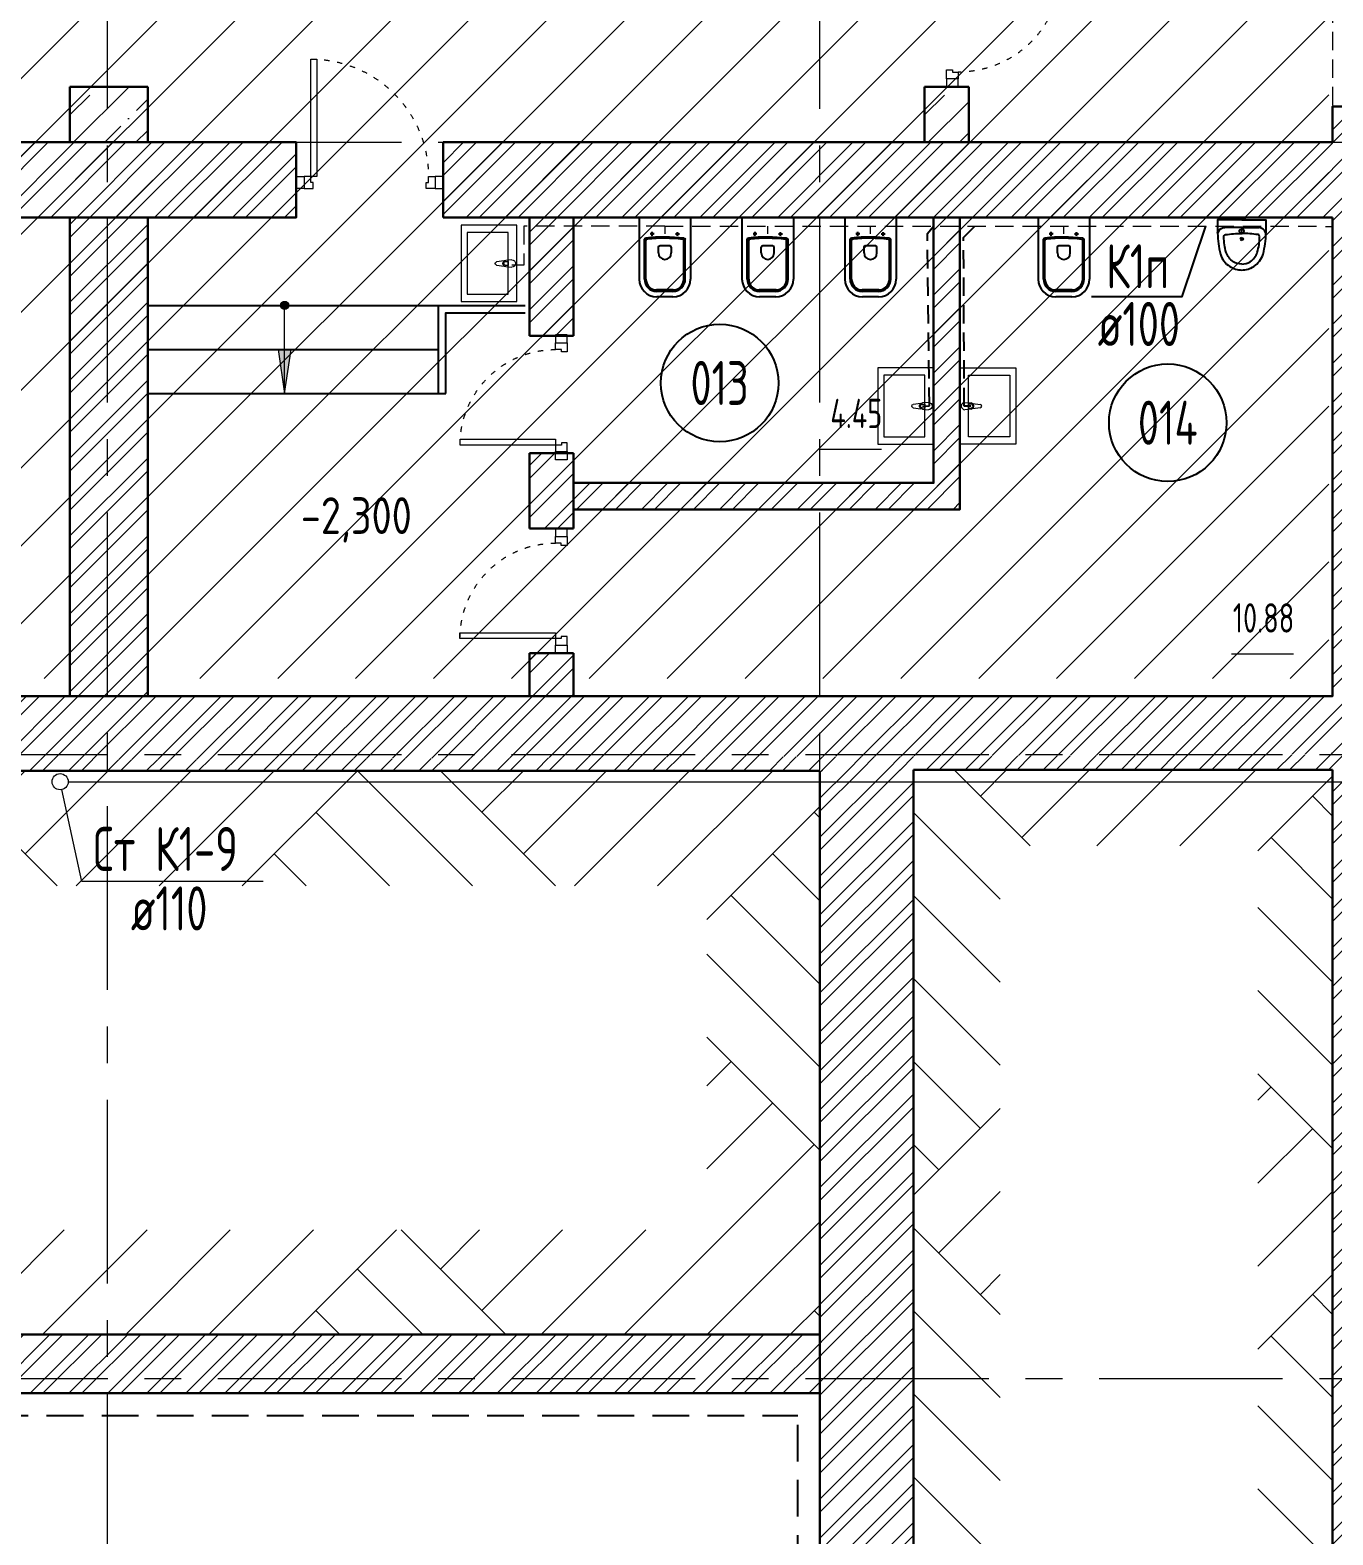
# Model space of a CAD drawing. Header units: millimetres. Extents: x -8689834 to 9419935, y -117443 to 166298.
# Drawn here: x -304585 to -295714, y 65681 to 75930 of the extents above; entities that cross this region are included whole.
import ezdxf
from ezdxf import colors
from ezdxf.entities.mleader import LeaderData, LeaderLine
from ezdxf.enums import TextEntityAlignment as Align
from ezdxf.math import Vec2, Vec3

# ---------------------------------------------------------------- set-up
doc = ezdxf.new("R2010")
doc.units = ezdxf.units.MM
doc.header["$MEASUREMENT"] = 0
for name, pattern in [('01_base$0$DASHED2', [0.375, 0.25, -0.125]), ('ACAD_ISO03W100', [30, 12, -18]), ('CENTER', [2, 1.25, -0.25, 0.25, -0.25]), ('TRATTEGGIATA', [0.75, 0.5, -0.25])]:
    doc.linetypes.add(name, pattern=pattern)
doc.layers.get('0').update_dxf_attribs({"color": 250, "lineweight": 9})
for name, color, linetype, lineweight in [('!!!_АР_перегородки блоки', 7, 'Continuous', 5), ('1 этаж тонкие линии!', 250, 'Continuous', 0), ('_0', 250, 'Continuous', 9), ('АР_Двери', 175, 'Continuous', 18), ('АР_Лестницы', 250, 'Continuous', 15), ('АР_Маркер экспликации', 239, 'Continuous', 13), ('АР_МосжилНии_Стены', 127, 'Continuous', 30), ('АР_Номер помещения', 1, 'Continuous', 25), ('АР_Оси', 195, 'Continuous', 9), ('АР_Отметки', 250, 'Continuous', 15), ('АР_Перегородки газоблок_Штрих', 165, 'Continuous', 5), ('АР_Помещения_площадь', 19, 'Continuous', 9), ('АР_Штриховка кирпич', 250, 'Continuous', 9), ('АР_Штриховка монолит', 250, 'Continuous', 9), ('ВК_канализация', 32, 'Continuous', 15), ('Подвал', 250, 'Continuous', 30)]:
    doc.layers.add(name, color=color, linetype=linetype, lineweight=lineweight)
doc.layers.add('АР_Кровля дорожки', color=245, linetype='Continuous')
doc.layers.add('ТХ_сантехника', color=253, linetype='Continuous')
doc.styles.add('ISOCPEUR', font='isocpeur.ttf', dxfattribs={"width": 0.7})
doc.styles.get("Standard").update_dxf_attribs({"font": 'isocpeur.ttf', "width": 0.7})

# ---------------------------------------------------------------- blocks, each defined once
blk = doc.blocks.new('*U24')
h = blk.add_hatch(color=256)
h.dxf.hatch_style = 1
edge = h.paths.add_edge_path()
edge.add_arc((0, 0), 27.6, 359.64, 719.64)
h = blk.add_hatch(color=256)
h.dxf.hatch_style = 1
h.paths.add_polyline_path([(300, -44), (300, 44), (600, 0)])
blk.add_line((600, 0), (0, 0))
blk.add_lwpolyline([(300, 44), (300, -44), (600, 0), (300, 44)])
blk.add_circle((0, 0), 27.6)
blk = doc.blocks.new('_DotSmall')
at = {"color": 0, "linetype": 'ByBlock', "const_width": 0.5}
blk.add_lwpolyline([(-0.0625, 0, 1), (0.0625, 0, 1)], format="xyb", close=True, dxfattribs=at)
blk = doc.blocks.new('унитаз поликлиники')
for p, q in [((0, 175), (0, -175)), ((0, 175), (420, 175)), ((420, 139), (150, 139)), ((420, 129), (157, 129)), ((126, 87), (100, 87)), ((112, 73), (112, 100)), ((192, -34), (192, 34)), ((242, 44), (202, 44)), ((494, 57), (494, -57)), ((504, 55), (504, -55)), ((540, 55), (540, -55)), ((126, -87), (99, -86)), ((112, -73), (112, -100)), ((242, -44), (202, -44)), ((0, -175), (420, -175)), ((420, -139), (148, -139)), ((420, -129), (155, -129))]:
    blk.add_line(p, q)
for centre, radius, start, end in [((420, 55), 120, 0, 90), ((420, 55), 83.5, 359.8619, 90.3335), ((420, 55), 74, 0, 90), ((242, 0), 43.7, 270, 90), ((420, -55), 120, 270, 0), ((420, -55), 84, 270, 0), ((420, -55), 74, 270, 358.4018)]:
    blk.add_arc(centre, radius, start, end)
at = {"extrusion": (0, 0, -1)}
for centre, major_axis, ratio, start_param, end_param in [((1158, 0), (-731, -726), 0.993775, 0.659849, 0.910919), ((984, 0), (-23, -941), 0.89728, 1.422258, 1.677847), ((150, 127), (-5.6, -10.5), 0.821373, 1.269211, 2.570669), ((154, 120), (-5.61, -7.72), 0.798093, 1.232924, 2.686723), ((112, 87), (3.55, 3.55), 1, 5.504025, 11.78721), ((202, -33), (4.12, -9.49), 0.964797, 0.42926, 1.943413), ((148, -127), (5.4, -10.4), 0.836443, 0.56114, 1.877577), ((155, -117), (5.3, -10.4), 0.842984, 0.549902, 1.8819)]:
    blk.add_ellipse(centre, major_axis=major_axis, ratio=ratio, start_param=start_param, end_param=end_param, dxfattribs=at)
for centre, major_axis, ratio, start_param, end_param in [((202, 33), (4.12, 9.49), 0.964797, 0.42926, 1.943413), ((112, -87), (3.54, -3.55), 1, 5.504025, 11.78721)]:
    blk.add_ellipse(centre, major_axis=major_axis, ratio=ratio, start_param=start_param, end_param=end_param)
blk = doc.blocks.new('Из_буфера27431')
at = {"linetype": 'Continuous', "lineweight": 5}
for p, q in [((-139, 11), (-86, 18)), ((-139, 11), (-86, 18)), ((-76, 21), (-34, 25)), ((-76, 21), (-34, 25)), ((-59, 14), (-74, 14)), ((-59, 14), (-74, 14)), ((-59, -14), (-59, 14)), ((-59, -14), (-59, 14)), ((-86, -18), (-139, -11)), ((-86, -18), (-139, -11)), ((-34, -25), (-76, -21)), ((-34, -25), (-76, -21)), ((-74, -14), (-59, -14)), ((-74, -14), (-59, -14))]:
    blk.add_line(p, q, dxfattribs=at)
for points in [[(0, -260), (-380, -260), (-380, 260), (0, 260)], [(-59, -210), (-339, -210), (-339, 210), (-59, 210)], [(-59, -210), (-339, -210), (-339, 210), (-59, 210)]]:
    blk.add_lwpolyline(points, close=True, dxfattribs=at)
for centre, radius, start, end in [((-137, 0), 11.2, 97.1389, 262.8611), ((-137, 0), 11.2, 97.1389, 262.8611), ((-74, 0), 21.1, 122.771, 237.229), ((-74, 0), 21.1, 122.771, 237.229), ((-74, 0), 13.6, 90, 270), ((-74, 0), 13.6, 90, 270), ((-74, 0), 21.1, 95.1696, 122.771), ((-74, 0), 21.1, 95.1696, 122.771), ((-34, 0), 25, 270, 90), ((-34, 0), 25, 270, 90), ((-74, 0), 21.1, 237.229, 264.8304), ((-74, 0), 21.1, 237.229, 264.8304)]:
    blk.add_arc(centre, radius, start, end, dxfattribs=at)
blk = doc.blocks.new('Писуар')
for points in [[(0, 53), (116, 53, 0.328868), (164, 90, 0.066999), (145, 234, 0.172209), (82, 318, 0.143285), (0, 342, 0.143285), (-82, 318, 0.172209), (-145, 234, 0.066999), (-164, 90)], [(-58, 286, 0.137396), (-106, 222)], [(58, 286, -0.137396), (106, 222)], [(-164, 90, 0.328868), (-116, 53, 8)], [(0, 93, 0.419996), (-16, 77, 0.151492), (-11, 66), (0, 66)], [(0, 93, -0.419996), (16, 77, -0.151492), (11, 66), (0, 66)]]:
    blk.add_lwpolyline(points, format="xyb")
for points in [[(0, 0), (-164, 0), (-164, 90)], [(0, 53), (-116, 53)], [(0, 0), (164, 0), (164, 90)]]:
    blk.add_lwpolyline(points)
blk.add_lwpolyline([(-21, 0), (21, 0), (21, -16), (-21, -16)], close=True)
for centre, radius, start, end in [((282, 110), 404, 163.8712, 178.9693), ((0, 187), 115, 90, 120.5102), ((3, 912), 819, 262.0158, 269.8149)]:
    blk.add_arc(centre, radius, start, end)
at = {"extrusion": (0, 0, -1)}
for centre, radius, start, end in [((0, 187), 115, 90, 120.5102), ((282, 110), 404, 163.8712, 178.9693), ((3, 912), 819, 262.0158, 269.8149)]:
    blk.add_arc(centre, radius, start, end, dxfattribs=at)
for points, start_tangent, end_tangent in [([(-122, 117), (-111, 101)], (0.014037, -0.999901), (0.974129, -0.225992)), ([(122, 117), (111, 101)], (-0.014037, -0.999901), (-0.974129, -0.225992))]:
    blk.add_spline(points, degree=3, dxfattribs=dict(start_tangent=start_tangent, end_tangent=end_tangent))
for points in [[(-11, 132), (-11, 138), (-5, 138), (0, 138)], [(0, 122), (-5, 122), (-11, 127), (-11, 132)], [(11, 132), (11, 138), (5, 138), (0, 138)], [(0, 122), (5, 122), (11, 127), (11, 132)], [(164, 90), (159, 69), (138, 53), (116, 53)]]:
    blk.add_open_spline(points, degree=3)
blk = doc.blocks.new('*U236')
blk.add_lwpolyline([(-100, 80), (-100, 780), (-140, 780), (-140, 80)], close=True)
for points in [[(-900, 0), (-900, 80), (-845, 80), (-845, 0), (-900, 0)], [(-845, 80), (-845, 0), (-785, 0), (-785, 40), (-800, 40), (-800, 80), (-845, 80)], [(-55, 80), (-55, 0), (-115, 0), (-115, 40), (-100, 40), (-100, 80), (-55, 80)], [(0, 0), (0, 80), (-55, 80), (-55, 0), (0, 0)]]:
    blk.add_lwpolyline(points)
at = {"linetype": 'ACAD_ISO03W100', "ltscale": 3}
blk.add_arc((-100, 80), 700, 90, 180, dxfattribs=at)
blk = doc.blocks.new('*U250')
at = {"layer": 'АР_Номер помещения', "color": 7}
blk.add_circle((-5419, 417), 400, dxfattribs=at)
at = {"layer": 'АР_Помещения_площадь', "color": 7}
blk.add_line((-4562, -1159), (-4985, -1159), dxfattribs=at)
at = {"color": 7, "style": 'ISOCPEUR', "width": 0.7, "flags": 1}
blk.add_attdef('КАТЕГОРИЯ', (-499, -2092), '', height=250, dxfattribs=at)
at = {"layer": 'АР_Номер помещения', "color": 7, "style": 'ISOCPEUR', "width": 0.7}
blk.add_attdef('НОМЕР_ПОМЕЩЕНИЯ', text='', height=300, dxfattribs=at).set_placement((-5419, 417), align=Align.MIDDLE_CENTER)
at = {"layer": 'АР_Помещения_площадь', "color": 7, "lineweight": 30, "width": 0.7, "flags": 104}
blk.add_attdef('ИМЯ_ПОМЕЩЕНИЯ', text='', height=100, dxfattribs=at).set_placement((158, 1217), align=Align.MIDDLE_CENTER)
at = {"layer": 'АР_Помещения_площадь', "color": 7, "style": 'ISOCPEUR', "width": 0.7}
blk.add_attdef('ПЛОЩАДЬ_ПОМЕЩЕНИЯ', text='', height=200, dxfattribs=at).set_placement((-4558, -913), align=Align.MIDDLE_RIGHT)
blk = doc.blocks.new('*U251')
at = {"layer": 'АР_Номер помещения', "color": 7}
blk.add_circle((-8453, 2788), 400, dxfattribs=at)
at = {"layer": 'АР_Помещения_площадь', "color": 7}
blk.add_line((-7351, 2334), (-7773, 2334), dxfattribs=at)
at = {"color": 7, "style": 'ISOCPEUR', "width": 0.7, "flags": 1}
blk.add_attdef('КАТЕГОРИЯ', (-499, -2092), '', height=250, dxfattribs=at)
at = {"layer": 'АР_Номер помещения', "color": 7, "style": 'ISOCPEUR', "width": 0.7}
blk.add_attdef('НОМЕР_ПОМЕЩЕНИЯ', text='', height=300, dxfattribs=at).set_placement((-8453, 2788), align=Align.MIDDLE_CENTER)
at = {"layer": 'АР_Помещения_площадь', "color": 7, "style": 'ISOCPEUR', "width": 0.7}
blk.add_attdef('ПЛОЩАДЬ_ПОМЕЩЕНИЯ', text='', height=200, dxfattribs=at).set_placement((-7346, 2580), align=Align.MIDDLE_RIGHT)
at = {"layer": 'АР_Помещения_площадь', "color": 7, "lineweight": 30, "width": 0.7, "flags": 104}
blk.add_attdef('ИМЯ_ПОМЕЩЕНИЯ', text='', height=100, dxfattribs=at).set_placement((158, 1217), align=Align.MIDDLE_CENTER)
blk = doc.blocks.new('*U254')
for points in [[(0, 0), (0, -80), (55, -80), (55, 0), (0, 0)], [(55, -80), (55, 0), (115, 0), (115, -40), (100, -40), (100, -80), (55, -80)], [(945, -80), (945, 0), (885, 0), (885, -40), (900, -40), (900, -80), (945, -80)], [(1000, 0), (1000, -80), (945, -80), (945, 0), (1000, 0)]]:
    blk.add_lwpolyline(points)
blk.add_lwpolyline([(100, -80), (100, -880), (140, -880), (140, -80)], close=True)
at = {"linetype": 'ACAD_ISO03W100', "ltscale": 3}
blk.add_arc((100, -80), 800, 270, 0, dxfattribs=at)
blk = doc.blocks.new('*U255')
for points in [[(0, 0), (0, -80), (55, -80), (55, 0), (0, 0)], [(55, -80), (55, 0), (115, 0), (115, -40), (100, -40), (100, -80), (55, -80)], [(795, -80), (795, 0), (735, 0), (735, -40), (750, -40), (750, -80), (795, -80)], [(850, 0), (850, -80), (795, -80), (795, 0), (850, 0)]]:
    blk.add_lwpolyline(points)
blk.add_lwpolyline([(100, -80), (100, -730), (140, -730), (140, -80)], close=True)
at = {"linetype": 'ACAD_ISO03W100', "ltscale": 3}
blk.add_arc((100, -80), 650, 270, 0, dxfattribs=at)
blk = doc.blocks.new('Подложка')
at = {"layer": '!!!_АР_перегородки блоки', "lineweight": 5, "ltscale": 100}
h = blk.add_hatch(dxfattribs=at)
h.set_pattern_fill('ANSI31', scale=3000, angle=180, style=0)
h.paths.add_polyline_path([(-327484.7, 61936.6), (-327484.7, 62094), (-326484.7, 62094), (-326484.7, 61936.6), (-326484.7, 61850.2), (-326197.5, 61850.2), (-326197.5, 71514.6), (-325612.1, 71514.6), (-295741.6, 71514.6), (-295741.6, 71680), (-295741.6, 81263.1), (-329468.3, 81263.1), (-329468.3, 61850.2), (-327484.7, 61850.2)])
at = {"layer": '1 этаж тонкие линии!', "ltscale": 100, "transparency": 33554559}
h = blk.add_hatch(dxfattribs=at)
h.set_pattern_fill('AR-PARQ1', scale=200, angle=45, style=0)
h.set_pattern_definition([(135, (0.2, -110), (-3394.113, 0), [2400, -2400]), (135, (283, 172.8), (-3394.113, 0), [2400, -2400]), (135, (565.9, 455.7), (-3394.113, 0), [2400, -2400]), (135, (848.7, 738.5), (-3394.113, 0), [2400, -2400]), (135, (1131.6, 1021.4), (-3394.113, 0), [2400, -2400]), (135, (1414.4, 1304.2), (-3394.113, 0), [2400, -2400]), (135, (1697.2, 1587), (-3394.113, 0), [2400, -2400]), (45, (-1696.9, 1587), (3394.113, 0), [2400, -2400]), (45, (-1979.7, 1870), (3394.113, 0), [2400, -2400]), (45, (-2262.6, 2152.7), (3394.113, 0), [2400, -2400]), (45, (-2545.4, 2435.6), (3394.113, 0), [2400, -2400]), (45, (-2828.2, 2718.4), (3394.113, 0), [2400, -2400]), (45, (-3111, 3001.3), (3394.113, 0), [2400, -2400]), (45, (-3394, 3284), (3394.113, 0), [2400, -2400])])
h.paths.add_polyline_path([(-299206.8, 70885.7), (-325621.8, 70885.7), (-325621.8, 67045.7), (-299206.8, 67045.7)])
h.paths.add_polyline_path([(-299975.8, 70101.9), (-299977.8, 67758), (-324834.8, 67758), (-324832.9, 70101.9)], flags=16)
h = blk.add_hatch(dxfattribs=at)
h.set_pattern_fill('AR-PARQ1', scale=200, angle=45, style=0)
h.paths.add_polyline_path([(-297978.3, 70373.5), (-296223.8, 70373.5), (-296223.8, 62584.7), (-297978.3, 62584.7)], flags=16)
h.paths.add_polyline_path([(-298568.8, 70891), (-295715.3, 70891), (-295715.3, 62094), (-298568.8, 62094)])
at = {"layer": 'АР_Штриховка кирпич', "ltscale": 100}
h = blk.add_hatch(dxfattribs=at)
h.set_pattern_fill('ANSI32', scale=500)
h.paths.add_polyline_path([(-295715.7, 62334), (-295715.5, 75410.3), (-295076.6, 75410.3), (-295076.8, 62094), (-295715.3, 62094), (-295715.3, 62334)])
h = blk.add_hatch(dxfattribs=at)
h.set_pattern_fill('ANSI32', scale=500)
h.paths.add_polyline_path([(-302772.5, 75165.4), (-302772.5, 74653), (-304966.3, 74654), (-304966.3, 75166)])
h = blk.add_hatch(dxfattribs=at)
h.set_pattern_fill('ANSI32', scale=500)
h.paths.add_polyline_path([(-295716.8, 75165.4), (-295716.8, 74653), (-301772.5, 74654), (-301772.5, 75166)])
h = blk.add_hatch(dxfattribs=at)
h.set_pattern_fill('ANSI32', scale=500)
h.paths.add_polyline_path([(-304315.2, 71634), (-304314.2, 74654), (-303783.4, 74654), (-303784.4, 71394), (-304314.8, 71393.9), (-304314.8, 71633.9)])
h = blk.add_hatch(dxfattribs=at)
h.set_pattern_fill('ANSI32', scale=500)
h.paths.add_polyline_path([(-300884.2, 74648.7), (-301184.2, 74654)])
h.paths.add_polyline_path([(-300884.2, 74654), (-301184.2, 74654), (-301184.2, 73848.8), (-300884.2, 73848.8)])
h = blk.add_hatch(dxfattribs=at)
h.set_pattern_fill('ANSI32', scale=500)
h.paths.add_polyline_path([(-298253.2, 74648.6), (-298433.2, 74648.6), (-298433.2, 72845.7), (-299402.7, 72845.7), (-299402.7, 72665.7), (-298253.2, 72665.7)])
h.paths.add_polyline_path([(-299402.7, 72845.7), (-300903.2, 72845.7), (-300903.2, 72665.7), (-299402.7, 72665.7)])
h = blk.add_hatch(dxfattribs=at)
h.set_pattern_fill('ANSI32', scale=500)
h.paths.add_polyline_path([(-300884.2, 73048.4), (-301184.2, 73048.4), (-301184.2, 72535.6), (-300884.2, 72535.6)])
h.paths.add_polyline_path([(-300884.2, 71685.6), (-301184.2, 71685.6), (-301184.2, 71393.9), (-300884.2, 71393.9)])
h = blk.add_hatch(dxfattribs=at)
h.set_pattern_fill('ANSI32', scale=500)
h.paths.add_polyline_path([(-325621.9, 72376.5), (-326262.9, 72376.5), (-326262.2, 70995.7), (-325615.6, 70995.7), (-325615.6, 71514.8), (-325621.2, 71514.8)])
h.paths.add_polyline_path([(-321160.6, 71394.1), (-325615.6, 71394.1), (-325615.6, 70995.7), (-321166.3, 70885.7)])
h.paths.add_polyline_path([(-321166.3, 70885.7), (-325615.6, 70995.7), (-325615.6, 61476.5), (-325615.6, 66645.7), (-299206.8, 66645.7), (-299194.3, 67045.7), (-325615.6, 67045.7), (-325621.8, 70885.7), (-321160.6, 70885.7)])
h.paths.add_polyline_path([(-295715.3, 71393.9), (-314071.8, 71394), (-317825.5, 71394.1), (-317828.5, 72245.9), (-318274.1, 72245.9), (-318274.1, 71394.1), (-321160.6, 71394.1), (-321166.3, 70885.7), (-295715.3, 70995.7)])
h.paths.add_polyline_path([(-318274.1, 71394.1), (-317841.8, 71394.1)], flags=16)
h.paths.add_polyline_path([(-295715.3, 70999), (-321166.3, 70885.7), (-295715.3, 70891)], flags=17)
h.paths.add_polyline_path([(-327484.7, 61455.7), (-327484.7, 62093.9), (-331276, 62093.7), (-331277.6, 61455.4), (-325615.6, 61455.7), (-325615.6, 70995.7), (-326256.7, 70995.7), (-326255.1, 62094), (-326484.7, 62094), (-326484.7, 61455.7)])
h = blk.add_hatch(dxfattribs=at)
h.set_pattern_fill('ANSI32', scale=500)
h.paths.add_polyline_path([(-299207.2, 61695.7), (-299206.2, 70892.5), (-298567.3, 70892.5), (-298568.3, 61455.7), (-299206.8, 61455.7), (-299206.8, 61695.7)])
at = {"layer": 'АР_Штриховка монолит', "ltscale": 300}
h = blk.add_hatch(dxfattribs=at)
h.set_pattern_fill('ANSI35', scale=1200)
h.set_pattern_definition([(45, (25792.2, -2046.5), (-212.13203, 212.13203), []), (45, (26004.33, -2046.5), (-212.13203, 212.13203), [375, -75, 0, -75])])
h.paths.add_polyline_path([(-304314.2, 75544.2), (-303785.2, 75544.2), (-303786.2, 75165.7), (-304314.8, 75165.7)])
h = blk.add_hatch(dxfattribs=at)
h.set_pattern_fill('ANSI35', scale=1200)
h.set_pattern_definition([(45, (31611.86, -2046.5), (-212.13203, 212.13203), []), (45, (31824, -2046.5), (-212.13203, 212.13203), [375, -75, 0, -75])])
h.paths.add_polyline_path([(-298494.5, 75544.2), (-298192.8, 75544.2), (-298193.8, 75165.7), (-298495.1, 75165.7)])
at = {"color": 7, "ltscale": 100}
for p, q in [((-303783.9, 74055.1), (-301213.2, 74055.1)), ((-303783.9, 73755.1), (-301804.6, 73755.1)), ((-303783.9, 73455.1), (-301754.6, 73455.1))]:
    blk.add_line(p, q, dxfattribs=at)
at = {"color": 7, "linetype": 'TRATTEGGIATA', "ltscale": 500}
for p in [(-325472, 66495.7), (-299356.8, 61305.7)]:
    blk.add_line(p, (-299356.8, 66495.7), dxfattribs=at)
at = {"color": 7, "ltscale": 100}
for points in [[(-301804.6, 73455.1), (-301804.6, 74055.1)], [(-301754.6, 73455.1), (-301754.6, 74005.1), (-301213.2, 74005.1)]]:
    blk.add_lwpolyline(points, dxfattribs=at)
at = {"layer": '_0', "color": 7, "ltscale": 100}
blk.add_lwpolyline([(-298568.8, 70891), (-295715.3, 70891), (-295715.3, 62094), (-298568.8, 62094)], close=True, dxfattribs=at)
at = {"layer": 'АР_МосжилНии_Стены', "color": 7, "ltscale": 100}
for p, q in [((-303783.9, 75544.2), (-304314.8, 75544.2)), ((-304314.8, 75544.2), (-304314.8, 75165.7)), ((-303783.9, 75165.7), (-303783.9, 75544.2)), ((-298193.3, 75544.2), (-298495.1, 75544.2)), ((-298495.1, 75544.2), (-298495.1, 75165.7)), ((-298193.3, 75165.7), (-298193.3, 75544.2)), ((-301772.5, 75165.7), (-295715.3, 75165.7)), ((-301772.5, 74654), (-301772.5, 75165.7)), ((-295715.3, 74654), (-301772.5, 74654)), ((-301184.2, 74648.7), (-301184.2, 73848.8)), ((-300884.2, 74648.7), (-300884.2, 73848.8)), ((-301184.2, 73848.8), (-300884.2, 73848.8)), ((-301184.2, 73048.4), (-301184.2, 72535.6)), ((-301184.2, 73048.4), (-300884.2, 73048.4)), ((-300884.2, 73048.4), (-300884.2, 72535.6)), ((-301184.2, 72535.6), (-300884.2, 72535.6)), ((-301184.2, 71685.6), (-301184.2, 71393.9)), ((-301184.2, 71685.6), (-300884.2, 71685.6)), ((-300884.2, 71685.6), (-300884.2, 71393.9)), ((-325621.8, 70885.7), (-299206.8, 70885.7)), ((-299206.8, 70885.7), (-299206.8, 66645.7)), ((-298568.8, 62094), (-298568.8, 70891)), ((-298568.8, 70891), (-295715.3, 70891)), ((-295715.3, 70891), (-295715.3, 62094)), ((-299206.8, 67045.7), (-325621.8, 67045.7))]:
    blk.add_line(p, q, dxfattribs=at)
for points in [[(-295076.9, 65684.1), (-295076.9, 75410.3), (-295715.3, 75410.3), (-295715.3, 75165.7)], [(-295715.3, 74654), (-295715.3, 71393.9), (-325621.8, 71394.1), (-325622.2, 72376.5)], [(-304314.8, 71393.9), (-304314.8, 74654), (-303783.9, 74654), (-303783.9, 71393.9)], [(-300884.2, 72665.7), (-298253.2, 72665.7), (-298253.2, 74648.7)], [(-300884.2, 72845.7), (-298433.2, 72845.7), (-298433.2, 74648.7)], [(-312596.8, 66645.7), (-299206.8, 66645.7), (-299206.8, 61455.7), (-291326.8, 61455.7), (-291326.8, 57411)]]:
    blk.add_lwpolyline(points, dxfattribs=at)
blk.add_lwpolyline([(-304966.3, 75165.7), (-302772.5, 75165.7), (-302772.5, 74654), (-304966.3, 74654)], close=True, dxfattribs=at)
at = {"layer": 'АР_Оси', "color": 7, "linetype": 'CENTER', "ltscale": 1000}
for p, q in [((-304057, 53394.4), (-304057, 87751.9)), ((-299207, 53394.4), (-299207, 87701.9)), ((-359305.8, 75165.7), (-275708.6, 75165.7)), ((-359305.8, 70995.7), (-275708.6, 70995.7)), ((-359305.8, 66745.7), (-275708.6, 66745.7))]:
    blk.add_line(p, q, dxfattribs=at)
at = {"layer": 'АР_Перегородки газоблок_Штрих', "color": 7, "linetype": 'Continuous', "ltscale": 100}
for p, q in [((-295916, 71600.7), (-295916, 71600.7)), ((-295915.9, 71600.7), (-295915.9, 71600.7))]:
    blk.add_line(p, q, dxfattribs=at)
at = {"layer": 'Подвал', "color": 7, "linetype": 'TRATTEGGIATA', "lineweight": 13, "ltscale": 250}
blk.add_line((-295715.3, 76480.3), (-295715.3, 75410.3), dxfattribs=at)
at = {"layer": 'АР_Двери', "color": 7, "xscale": -1}
for name, p, rotation in [('*U236', (-298344.2, 76444.2), 270), ('*U254', (-302772.5, 74852.2), 180), ('*U255', (-300927.3, 73004.1), 270), ('*U255', (-300927.5, 71685.6), 270)]:
    blk.add_blockref(name, p, dxfattribs=dict(at, rotation=rotation))
at = {"layer": 'АР_Лестницы', "color": 7, "ltscale": 75, "rotation": 270}
blk.add_blockref('*U24', (-302851.4, 74055.1), dxfattribs=at)
at = {"layer": 'АР_Маркер экспликации', "color": 7}
ref = blk.add_blockref('*U251', (-291436.1, 70738.5), dxfattribs=at)
ref.add_attrib('НОМЕР_ПОМЕЩЕНИЯ', '013', dxfattribs={"layer": 'АР_Номер помещения', "color": 7, "height": 300, "style": 'ISOCPEUR', "width": 0.7}).set_placement((-299889.5, 73526.5), align=Align.MIDDLE_CENTER)
ref.add_attrib('ПЛОЩАДЬ_ПОМЕЩЕНИЯ', '4.45', dxfattribs={"layer": 'АР_Помещения_площадь', "color": 7, "height": 200, "style": 'ISOCPEUR', "width": 0.7}).set_placement((-298782.1, 73319), align=Align.MIDDLE_RIGHT)
ref = blk.add_blockref('*U250', (-291419.1, 72839), dxfattribs=at)
ref.add_attrib('НОМЕР_ПОМЕЩЕНИЯ', '014', dxfattribs={"layer": 'АР_Номер помещения', "color": 7, "height": 300, "style": 'ISOCPEUR', "width": 0.7}).set_placement((-296838, 73256), align=Align.MIDDLE_CENTER)
ref.add_attrib('ПЛОЩАДЬ_ПОМЕЩЕНИЯ', '10.88', dxfattribs={"layer": 'АР_Помещения_площадь', "color": 7, "height": 200, "style": 'ISOCPEUR', "width": 0.7}).set_placement((-295976.6, 71926.5), align=Align.MIDDLE_RIGHT)
at = {"layer": 'ТХ_сантехника', "color": 7, "rotation": 270}
for p in [(-300262.3, 74654), (-299562.3, 74654), (-298862.3, 74654), (-297545.8, 74654)]:
    blk.add_blockref('унитаз поликлиники', p, dxfattribs=at)
at = {"layer": 'ТХ_сантехника', "color": 7, "ltscale": 100}
for name, p, rotation in [('Писуар', (-296334.3, 74638.1), 180.0015666875582), ('Из_буфера27431', (-298253.2, 73369.5), 180)]:
    blk.add_blockref(name, p, dxfattribs=dict(at, rotation=rotation))
at = {"layer": 'ТХ_сантехника', "color": 7, "ltscale": 100, "xscale": -1, "rotation": 180}
for p in [(-301270.3, 74340.5), (-298433.2, 73369.5)]:
    blk.add_blockref('Из_буфера27431', p, dxfattribs=at)
at = {"layer": 'АР_Отметки', "color": 7}
ml = blk.add_multileader_mtext('Standard', dxfattribs=at)
ml.set_content('{\\W0.8;-2,730}', color=7, style='ISOCPEUR')
ml.set_leader_properties(color=256, linetype='Continuous', lineweight=-1)
ml.set_arrow_properties(name='DOTSMALL')
ml.build(insert=Vec2(0, 0))
ml.multileader.update_dxf_attribs({"has_text_frame": 1, "text_left_attachment_type": 4, "text_right_attachment_type": 4, "dogleg_length": 100, "arrow_head_size": 180})
ctx = ml.context
ctx.base_point, ctx.char_height, ctx.arrow_head_size, ctx.landing_gap_size, ctx.plane_origin = Vec3(-314791.3, 121809, 0), 250, 180, 50, Vec3(-319449.8, 117956.7, 0)
ctx.left_attachment, ctx.right_attachment = 4, 4
notes = []
notes.append((ctx, [(0, (0, 0, 0), (0, 0), (1, 0), 1, [])]))
ctx.mtext.insert, ctx.mtext.width, ctx.mtext.defined_height, ctx.mtext.line_spacing_style, ctx.mtext.flow_direction = Vec3(-314741.3, 122142.4, 0), 769.989, 343.9, 2, 5
ml = blk.add_multileader_mtext('Standard', dxfattribs=at)
ml.set_content('{\\W0.8;-2,430}', color=7, style='ISOCPEUR')
ml.set_leader_properties(color=256, linetype='Continuous', lineweight=-1)
ml.set_arrow_properties(name='DOTSMALL')
ml.build(insert=Vec2(0, 0))
ml.multileader.update_dxf_attribs({"has_text_frame": 1, "text_left_attachment_type": 4, "text_right_attachment_type": 4, "dogleg_length": 100, "arrow_head_size": 180})
ctx = ml.context
ctx.base_point, ctx.char_height, ctx.arrow_head_size, ctx.landing_gap_size, ctx.plane_origin = Vec3(-301002.2, 120038.6), 250, 180, 50, Vec3(-299949.6, 118383.4)
ctx.left_attachment, ctx.right_attachment = 4, 4
notes.append((ctx, [(0, (0, 0, 0), (0, 0), (1, 0), 1, [])]))
ctx.mtext.insert, ctx.mtext.width, ctx.mtext.line_spacing_style, ctx.mtext.flow_direction = Vec3(-300952.2, 120371.9), 852.697, 2, 5
ml = blk.add_multileader_mtext('Standard', dxfattribs=at)
ml.set_content('{\\W0.8;-2,430}', color=7, style='ISOCPEUR')
ml.set_leader_properties(color=256, linetype='Continuous', lineweight=-1)
ml.set_arrow_properties(name='DOTSMALL')
ml.build(insert=Vec2(0, 0))
ml.multileader.update_dxf_attribs({"has_text_frame": 1, "text_left_attachment_type": 4, "text_right_attachment_type": 4, "dogleg_length": 100, "arrow_head_size": 180})
ctx = ml.context
ctx.base_point, ctx.char_height, ctx.arrow_head_size, ctx.landing_gap_size, ctx.plane_origin = Vec3(-336711.9, 117132.7), 250, 180, 50, Vec3(-335659.2, 115477.5)
ctx.left_attachment, ctx.right_attachment = 4, 4
notes.append((ctx, [(0, (0, 0, 0), (0, 0), (1, 0), 1, [])]))
ctx.mtext.insert, ctx.mtext.width, ctx.mtext.line_spacing_style, ctx.mtext.flow_direction = Vec3(-336661.9, 117466), 852.697, 2, 5
ml = blk.add_multileader_mtext('Standard', dxfattribs=at)
ml.set_content('{\\W0.8;-2,730}', color=7, style='ISOCPEUR')
ml.set_leader_properties(color=256, linetype='Continuous', lineweight=-1)
ml.set_arrow_properties(name='DOTSMALL')
ml.build(insert=Vec2(0, 0))
ml.multileader.update_dxf_attribs({"has_text_frame": 1, "text_left_attachment_type": 4, "text_right_attachment_type": 4, "dogleg_length": 100, "arrow_head_size": 180})
ctx = ml.context
ctx.base_point, ctx.char_height, ctx.arrow_head_size, ctx.landing_gap_size, ctx.plane_origin = Vec3(-346371.4, 101933.6), 250, 180, 50, Vec3(-346327.7, 100655.5)
ctx.left_attachment, ctx.right_attachment = 4, 4
notes.append((ctx, [(0, (0, 0, 0), (0, 0), (1, 0), 1, [])]))
ctx.mtext.insert, ctx.mtext.width, ctx.mtext.defined_height, ctx.mtext.line_spacing_style, ctx.mtext.flow_direction = Vec3(-346321.4, 102266.9), 769.989, 343.9, 2, 5
ml = blk.add_multileader_mtext('Standard', dxfattribs=at)
ml.set_content('{\\W0.8;-2,730}', color=7, style='ISOCPEUR')
ml.set_leader_properties(color=256, linetype='Continuous', lineweight=-1)
ml.set_arrow_properties(name='DOTSMALL')
ml.build(insert=Vec2(0, 0))
ml.multileader.update_dxf_attribs({"has_text_frame": 1, "text_left_attachment_type": 4, "text_right_attachment_type": 4, "dogleg_length": 100, "arrow_head_size": 180})
ctx = ml.context
ctx.base_point, ctx.char_height, ctx.arrow_head_size, ctx.landing_gap_size, ctx.plane_origin = Vec3(-343122.5, 91149.4), 250, 180, 50, Vec3(-347781, 87297.1)
ctx.left_attachment, ctx.right_attachment = 4, 4
notes.append((ctx, [(0, (0, 0, 0), (0, 0), (1, 0), 1, [])]))
ctx.mtext.insert, ctx.mtext.width, ctx.mtext.defined_height, ctx.mtext.line_spacing_style, ctx.mtext.flow_direction = Vec3(-343072.5, 91482.7), 769.989, 343.9, 2, 5
ml = blk.add_multileader_mtext('Standard', dxfattribs=at)
ml.set_content('{\\W0.8;-2,430}', color=7, style='ISOCPEUR')
ml.set_leader_properties(color=256, linetype='Continuous', lineweight=-1)
ml.set_arrow_properties(name='DOTSMALL')
ml.build(insert=Vec2(0, 0))
ml.multileader.update_dxf_attribs({"has_text_frame": 1, "text_left_attachment_type": 4, "text_right_attachment_type": 4, "dogleg_length": 100, "arrow_head_size": 180})
ctx = ml.context
ctx.base_point, ctx.char_height, ctx.arrow_head_size, ctx.landing_gap_size, ctx.plane_origin = Vec3(-334177.8, 87942.7), 250, 180, 50, Vec3(-333125.1, 86287.5)
ctx.left_attachment, ctx.right_attachment = 4, 4
notes.append((ctx, [(0, (0, 0, 0), (0, 0), (1, 0), 1, [])]))
ctx.mtext.insert, ctx.mtext.width, ctx.mtext.line_spacing_style, ctx.mtext.flow_direction = Vec3(-334127.8, 88276.1), 852.697, 2, 5
ml = blk.add_multileader_mtext('Standard', dxfattribs=at)
ml.set_content('{\\W0.8;-2,650}', color=7, style='ISOCPEUR')
ml.set_leader_properties(color=256, linetype='Continuous', lineweight=-1)
ml.set_arrow_properties(name='DOTSMALL')
ml.build(insert=Vec2(0, 0))
ml.multileader.update_dxf_attribs({"has_text_frame": 1, "text_left_attachment_type": 4, "text_right_attachment_type": 4, "dogleg_length": 100, "arrow_head_size": 180})
ctx = ml.context
ctx.base_point, ctx.char_height, ctx.arrow_head_size, ctx.landing_gap_size, ctx.plane_origin = Vec3(-313080.8, 87242.7), 250, 180, 50, Vec3(-312264.4, 85825.2)
ctx.left_attachment, ctx.right_attachment = 4, 4
notes.append((ctx, [(0, (0, 0, 0), (0, 0), (1, 0), 1, [])]))
ctx.mtext.insert, ctx.mtext.width, ctx.mtext.line_spacing_style, ctx.mtext.flow_direction = Vec3(-313030.8, 87576), 852.697, 2, 5
ml = blk.add_multileader_mtext('Standard', dxfattribs=at)
ml.set_content('{\\W0.8;-2,550}', color=7, style='ISOCPEUR')
ml.set_leader_properties(color=256, linetype='Continuous', lineweight=-1)
ml.set_arrow_properties(name='DOTSMALL')
ml.build(insert=Vec2(0, 0))
ml.multileader.update_dxf_attribs({"has_text_frame": 1, "text_left_attachment_type": 4, "text_right_attachment_type": 4, "dogleg_length": 100, "arrow_head_size": 180})
ctx = ml.context
ctx.base_point, ctx.char_height, ctx.arrow_head_size, ctx.landing_gap_size, ctx.plane_origin = Vec3(-319003.6, 84661.8), 250, 180, 50, Vec3(-315900.8, 83394.2)
ctx.left_attachment, ctx.right_attachment = 4, 4
notes.append((ctx, [(0, (0, 0, 0), (0, 0), (1, 0), 1, [])]))
ctx.mtext.insert, ctx.mtext.width, ctx.mtext.line_spacing_style, ctx.mtext.flow_direction = Vec3(-318953.6, 84995.1), 852.697, 2, 5
ml = blk.add_multileader_mtext('Standard', dxfattribs=at)
ml.set_content('{\\W0.8;-2,550}', color=7, style='ISOCPEUR')
ml.set_leader_properties(color=256, linetype='Continuous', lineweight=-1)
ml.set_arrow_properties(name='DOTSMALL')
ml.build(insert=Vec2(0, 0))
ml.multileader.update_dxf_attribs({"has_text_frame": 1, "text_left_attachment_type": 4, "text_right_attachment_type": 4, "dogleg_length": 100, "arrow_head_size": 180})
ctx = ml.context
ctx.base_point, ctx.char_height, ctx.arrow_head_size, ctx.landing_gap_size, ctx.plane_origin = Vec3(-305222.1, 84535.3), 250, 180, 50, Vec3(-309514.7, 83411.1)
ctx.left_attachment, ctx.right_attachment = 4, 4
notes.append((ctx, [(0, (0, 0, 0), (0, 0), (1, 0), 1, [])]))
ctx.mtext.insert, ctx.mtext.width, ctx.mtext.line_spacing_style, ctx.mtext.flow_direction = Vec3(-305172.1, 84868.6), 852.697, 2, 5
ml = blk.add_multileader_mtext('Standard', dxfattribs=at)
ml.set_content('{\\W0.8;-2,850}', color=7, style='ISOCPEUR')
ml.set_leader_properties(color=256, linetype='Continuous', lineweight=-1)
ml.set_arrow_properties(name='DOTSMALL')
ml.build(insert=Vec2(0, 0))
ml.multileader.update_dxf_attribs({"has_text_frame": 1, "text_left_attachment_type": 4, "text_right_attachment_type": 4, "dogleg_length": 100, "arrow_head_size": 180})
ctx = ml.context
ctx.base_point, ctx.char_height, ctx.arrow_head_size, ctx.landing_gap_size, ctx.plane_origin = Vec3(-311292.3, 76246.2, 0), 250, 180, 50, Vec3(-311373.7, 74838.1, 0)
ctx.left_attachment, ctx.right_attachment = 4, 4
notes.append((ctx, [(0, (0, 0, 0), (0, 0), (1, 0), 1, [])]))
ctx.mtext.insert, ctx.mtext.width, ctx.mtext.defined_height, ctx.mtext.line_spacing_style, ctx.mtext.flow_direction = Vec3(-311242.3, 76579.5, 0), 769.989, 343.9, 2, 5
ml = blk.add_multileader_mtext('Standard', dxfattribs=at)
ml.set_content('{\\W0.8;-2,300}', color=7, style='ISOCPEUR')
ml.set_leader_properties(color=256, linetype='Continuous', lineweight=-1)
ml.set_arrow_properties(name='DOTSMALL')
ml.build(insert=Vec2(0, 0))
ml.multileader.update_dxf_attribs({"has_text_frame": 1, "text_left_attachment_type": 4, "text_right_attachment_type": 4, "dogleg_length": 100, "arrow_head_size": 180})
ctx = ml.context
ctx.base_point, ctx.char_height, ctx.arrow_head_size, ctx.landing_gap_size, ctx.plane_origin = Vec3(-302791.3, 72414.9, 0), 250, 180, 50, Vec3(-302872.7, 71136.8, 0)
ctx.left_attachment, ctx.right_attachment = 4, 4
notes.append((ctx, [(0, (0, 0, 0), (0, 0), (1, 0), 1, [])]))
ctx.mtext.insert, ctx.mtext.width, ctx.mtext.defined_height, ctx.mtext.line_spacing_style, ctx.mtext.flow_direction = Vec3(-302741.3, 72748.3, 0), 769.989, 343.9, 2, 5
ml = blk.add_multileader_mtext('Standard', dxfattribs=at)
ml.set_content('{\\W0.8;-2,300}', color=7, style='ISOCPEUR')
ml.set_leader_properties(color=256, linetype='Continuous', lineweight=-1)
ml.set_arrow_properties(name='DOTSMALL')
ml.build(insert=Vec2(0, 0))
ml.multileader.update_dxf_attribs({"has_text_frame": 1, "text_left_attachment_type": 4, "text_right_attachment_type": 4, "dogleg_length": 100, "arrow_head_size": 180})
ctx = ml.context
ctx.base_point, ctx.char_height, ctx.arrow_head_size, ctx.landing_gap_size, ctx.plane_origin = Vec3(-302791.3, 72414.9, 0), 250, 180, 50, Vec3(-302872.7, 71136.8, 0)
ctx.left_attachment, ctx.right_attachment = 4, 4
notes.append((ctx, [(0, (0, 0, 0), (0, 0), (1, 0), 1, [])]))
ctx.mtext.insert, ctx.mtext.width, ctx.mtext.defined_height, ctx.mtext.line_spacing_style, ctx.mtext.flow_direction = Vec3(-302741.3, 72748.3, 0), 769.989, 343.9, 2, 5
ml = blk.add_multileader_mtext('Standard', dxfattribs=at)
ml.set_content('{\\W0.8;-2,300}', color=7, style='ISOCPEUR')
ml.set_leader_properties(color=256, linetype='Continuous', lineweight=-1)
ml.set_arrow_properties(name='DOTSMALL')
ml.build(insert=Vec2(0, 0))
ml.multileader.update_dxf_attribs({"has_text_frame": 1, "text_left_attachment_type": 4, "text_right_attachment_type": 4, "dogleg_length": 100, "arrow_head_size": 180})
ctx = ml.context
ctx.base_point, ctx.char_height, ctx.arrow_head_size, ctx.landing_gap_size, ctx.plane_origin = Vec3(-302791.2, 72414.9, 0), 250, 180, 50, Vec3(-302872.6, 71136.8, 0)
ctx.left_attachment, ctx.right_attachment = 4, 4
notes.append((ctx, [(0, (0, 0, 0), (0, 0), (1, 0), 1, [])]))
ctx.mtext.insert, ctx.mtext.width, ctx.mtext.defined_height, ctx.mtext.line_spacing_style, ctx.mtext.flow_direction = Vec3(-302741.2, 72748.3, 0), 769.989, 343.9, 2, 5
for ctx, leaders in notes:
    for number, flags, end, landing, length, lines in leaders:
        leader = LeaderData()
        leader.index, (leader.has_last_leader_line, leader.has_dogleg_vector, leader.attachment_direction) = number, flags
        leader.last_leader_point, leader.dogleg_vector, leader.dogleg_length = Vec3(end), Vec3(landing), length
        for number, points, colour, breaks in lines:
            line = LeaderLine()
            line.index, line.vertices, line.color, line.breaks = number, Vec3.list(points), colors.encode_raw_color(colour), breaks
            leader.lines.append(line)
        ctx.leaders.append(leader)

msp = doc.modelspace()

# ---------------------------------------------------------------- block references
at = {"layer": 'АР_Кровля дорожки', "color": 7}
msp.add_blockref('Подложка', (0, 0), dxfattribs=at)

# ---------------------------------------------------------------- next in the draw order: linework, layer by layer
at = {"layer": 'АР_Кровля дорожки', "color": 217, "linetype": '01_base$0$DASHED2', "ltscale": 500, "true_color": 0x93278f}
for points in [[(-298507.1, 73369.5), (-298461.1, 73370), (-298474.8, 74544.6), (-298433.2, 74594.6)], [(-298179.3, 73369.5), (-298224.1, 73369.7), (-298228.4, 74517.5), (-298152.2, 74594.5)]]:
    msp.add_lwpolyline(points, dxfattribs=at)
at = {"layer": 'АР_Кровля дорожки', "color": 7, "ltscale": 500}
msp.add_lwpolyline([(-297356.5, 74115.1), (-296739.5, 74115.1), (-296579.4, 74593.8)], dxfattribs=at)
at = {"layer": 'ВК_канализация', "color": 217, "linetype": '01_base$0$DASHED2', "lineweight": 13, "ltscale": 500, "true_color": 0x93278f}
for points in [[(-300263.7, 74595.4), (-301223.1, 74595.4), (-301223.1, 74329.3), (-301304.6, 74329.3)], [(-300263.7, 74595.4), (-295715.3, 74593.5)]]:
    msp.add_lwpolyline(points, dxfattribs=at)
at = {"layer": 'ВК_канализация', "color": 217, "lineweight": 13, "ltscale": 500, "true_color": 0x93278f}
for points in [[(-300263.7, 74595.4), (-300263.7, 74542.7)], [(-299563.7, 74595.4), (-299563.7, 74542.7)], [(-298863.7, 74595.4), (-298863.7, 74542.7)], [(-297547.2, 74595.4), (-297547.2, 74542.7)], [(-296334.9, 74593.5), (-296334.9, 74540.7)]]:
    msp.add_lwpolyline(points, dxfattribs=at)
at = {"layer": 'ВК_канализация', "color": 18, "lineweight": 13, "ltscale": 500, "true_color": 0x000000}
msp.add_lwpolyline([(-302997.6, 70132), (-304231.6, 70132), (-304368.4, 70757.3)], dxfattribs=at)
at = {"layer": 'ВК_канализация', "color": 244, "lineweight": 13, "ltscale": 500, "true_color": 0x991b1e}
msp.add_lwpolyline([(-304319.2, 70811), (-295027, 70811), (-294963.1, 70708.2)], dxfattribs=at)
msp.add_circle((-304380.2, 70811.1), 55, dxfattribs=at)

# ---------------------------------------------------------------- next in the draw order: texts
at = {"layer": 'ВК_канализация', "color": 18, "ltscale": 100, "true_color": 0x000000, "char_height": 300, "attachment_point": 4, "style": 'ISOCPEUR'}
for s, insert, width in [('К1п', (-297257.5, 74321.5), 5891.51), ('\\pxi-1,l1,t1,5;ø100', (-297315.1, 73928.4), 7500), ('Ст К1-9', (-304155, 70352.8), 5891.51), ('\\pxi-1,l1,t1,5;ø110', (-303899, 69948.2), 7500)]:
    msp.add_mtext(s, dxfattribs=dict(at, insert=insert, width=width))

doc.saveas('drawing.dxf')
